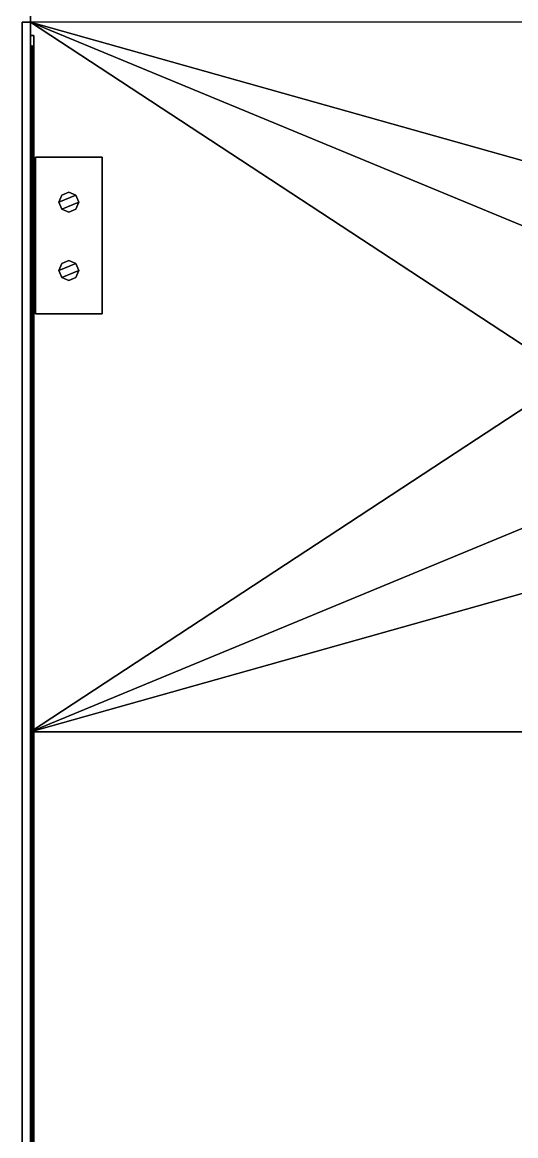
# Model space of a CAD drawing. Header units: millimetres. Extents: x -4.3 to 4.2, y -17.3 to 26.5.
# Drawn here: x -4.25 to -1.28, y -2.58 to 4.11 of the extents above; entities that cross this region are included whole.
import ezdxf

# ---------------------------------------------------------------- set-up
doc = ezdxf.new("R2010")
doc.units = ezdxf.units.MM
doc.layers.add('railings', color=6, linetype='Continuous')

msp = doc.modelspace()

# ---------------------------------------------------------------- linework, layer by layer
for points in [[(-4.2, 10.97, -1.04), (-4.2, -10.52, -1.04), (-4.2, -13.62, -0.39), (-4.2, 16.87, -0.3447)], [(-4.2, 16.87, -0.3447), (-4.2, -13.62, -0.39), (-4.2, -13.62, 0.65), (-4.2, 4.11, 0.65)], [(4.2, 10.97, -1.04), (4.2, -10.52, -1.04), (-4.2, -10.52, -1.04), (-4.2, 10.97, -1.04)], [(-4.2, -13.62, 0.82), (-4.2, 4.11, 0.82), (-4.25, 4.11, 0.79), (-4.25, -13.62, 0.79)], [(-4.25, 4.11, 0.68), (-4.25, -13.62, 0.68), (-4.25, -13.62, 0.79), (-4.25, 4.11, 0.79)], [(-4.2, 4.11, 0.65), (-4.2, -13.62, 0.65), (-4.25, -13.62, 0.68), (-4.25, 4.11, 0.68)], [(0, 2.93, 0.82), (4.2, 4.11, 0.82), (-4.2, 4.11, 0.82), (0, 2.93, 0.82)], [(-0.95, 1.98, 0.82), (-4.2, 4.11, 0.82), (-4.2, -0.15, 0.82), (-0.95, 1.98, 0.82)], [(-0.6718, 2.6518, 0.82), (-4.2, 4.11, 0.82), (-0.95, 1.98, 0.82), (-0.6718, 2.6518, 0.82)], [(0, 2.93, 0.82), (-4.2, 4.11, 0.82), (-0.6718, 2.6518, 0.82), (0, 2.93, 0.82)], [(-4.17, 3.3, 0.82), (-4.17, 2.36, 0.82), (-4.17, 2.36, 0.84), (-4.17, 3.3, 0.84)], [(-3.77, 3.3, 0.84), (-3.77, 3.3, 0.82), (-4.17, 3.3, 0.82), (-4.17, 3.3, 0.84)], [(-4.17, 3.3, 0.84), (-4.17, 2.36, 0.84), (-3.77, 2.36, 0.84), (-3.77, 3.3, 0.84)], [(-3.77, 2.36, 0.84), (-3.77, 2.36, 0.82), (-3.77, 3.3, 0.82), (-3.77, 3.3, 0.84)], [(-3.97, 3.09, 1.18), (-4.0124, 3.0724, 1.18), (-4.03, 3.03, 1.18), (-3.9276, 3.0724, 1.18)], [(-3.97, 3.09, 0.84), (-4.0124, 3.0724, 0.84), (-4.0124, 3.0724, 1.18), (-3.97, 3.09, 1.18)], [(-3.9276, 3.0724, 0.84), (-3.97, 3.09, 0.84), (-3.97, 3.09, 1.18), (-3.9276, 3.0724, 1.18)], [(-3.9276, 3.0724, 1.18), (-4.03, 3.03, 1.18), (-4.0124, 2.9876, 1.18), (-3.91, 3.03, 1.18)], [(-4.0124, 3.0724, 0.84), (-4.03, 3.03, 0.84), (-4.03, 3.03, 1.18), (-4.0124, 3.0724, 1.18)], [(-4.03, 3.03, 0.84), (-4.0124, 2.9876, 0.84), (-4.0124, 2.9876, 1.18), (-4.03, 3.03, 1.18)], [(-3.91, 3.03, 1.18), (-4.0124, 2.9876, 1.18), (-3.97, 2.97, 1.18), (-3.9276, 2.9876, 1.18)], [(-3.91, 3.03, 0.84), (-3.9276, 3.0724, 0.84), (-3.9276, 3.0724, 1.18), (-3.91, 3.03, 1.18)], [(-3.9276, 2.9876, 0.84), (-3.91, 3.03, 0.84), (-3.91, 3.03, 1.18), (-3.9276, 2.9876, 1.18)], [(-4.0124, 2.9876, 0.84), (-3.97, 2.97, 0.84), (-3.97, 2.97, 1.18), (-4.0124, 2.9876, 1.18)], [(-3.97, 2.97, 0.84), (-3.9276, 2.9876, 0.84), (-3.9276, 2.9876, 1.18), (-3.97, 2.97, 1.18)], [(-3.97, 2.68, 1.18), (-4.0124, 2.6624, 1.18), (-4.03, 2.62, 1.18), (-3.9276, 2.6624, 1.18)], [(-3.97, 2.68, 0.84), (-4.0124, 2.6624, 0.84), (-4.0124, 2.6624, 1.18), (-3.97, 2.68, 1.18)], [(-3.9276, 2.6624, 0.84), (-3.97, 2.68, 0.84), (-3.97, 2.68, 1.18), (-3.9276, 2.6624, 1.18)], [(-3.9276, 2.6624, 1.18), (-4.03, 2.62, 1.18), (-4.0124, 2.5776, 1.18), (-3.91, 2.62, 1.18)], [(-4.0124, 2.6624, 0.84), (-4.03, 2.62, 0.84), (-4.03, 2.62, 1.18), (-4.0124, 2.6624, 1.18)], [(-4.03, 2.62, 0.84), (-4.0124, 2.5776, 0.84), (-4.0124, 2.5776, 1.18), (-4.03, 2.62, 1.18)], [(-3.91, 2.62, 1.18), (-4.0124, 2.5776, 1.18), (-3.97, 2.56, 1.18), (-3.9276, 2.5776, 1.18)], [(-3.91, 2.62, 0.84), (-3.9276, 2.6624, 0.84), (-3.9276, 2.6624, 1.18), (-3.91, 2.62, 1.18)], [(-3.9276, 2.5776, 0.84), (-3.91, 2.62, 0.84), (-3.91, 2.62, 1.18), (-3.9276, 2.5776, 1.18)], [(-4.0124, 2.5776, 0.84), (-3.97, 2.56, 0.84), (-3.97, 2.56, 1.18), (-4.0124, 2.5776, 1.18)], [(-3.97, 2.56, 0.84), (-3.9276, 2.5776, 0.84), (-3.9276, 2.5776, 1.18), (-3.97, 2.56, 1.18)], [(-4.17, 2.36, 0.84), (-4.17, 2.36, 0.82), (-3.77, 2.36, 0.82), (-3.77, 2.36, 0.84)], [(-0.95, 1.98, 0.82), (-4.2, -0.15, 0.82), (-0.6718, 1.3082, 0.82), (-0.95, 1.98, 0.82)], [(-0.6718, 1.3082, 0.82), (-4.2, -0.15, 0.82), (0, 1.03, 0.82), (-0.6718, 1.3082, 0.82)], [(4.2, -0.15, 0.82), (0, 1.03, 0.82), (-4.2, -0.15, 0.82), (4.2, -0.15, 0.82)], [(4.2, -3.8, 0.82), (4.2, -0.15, 0.82), (-4.2, -0.15, 0.82), (-4.2, -3.8, 0.82)]]:
    msp.add_3dface(points)
at = {"layer": 'railings'}
for points in [[(-4.2, 4.03, 0.82), (-4.2, 3.17, 0.82), (-4.2, 3.17, 1.47), (-4.2, 4.03, 1.47)], [(-4.18, 4.03, 1.47), (-4.18, 4.03, 0.82), (-4.2, 4.03, 0.82), (-4.2, 4.03, 1.47)], [(-4.2, 4.03, 1.47), (-4.2, 3.17, 1.47), (-4.18, 3.17, 1.47), (-4.18, 4.03, 1.47)], [(-4.18, 3.17, 1.47), (-4.18, 3.17, 0.82), (-4.18, 4.03, 0.82), (-4.18, 4.03, 1.47)], [(-4.2, -11.54, 1.78), (-4.19, -11.55, 1.79), (-4.19, 3.97, 1.79), (-4.2, 3.96, 1.78)], [(-4.19, 3.97, 1.47), (-4.2, 3.96, 1.47), (-4.2, 3.96, 1.78), (-4.19, 3.97, 1.79)], [(-4.19, -11.53, 1.77), (-4.2, -11.54, 1.78), (-4.2, 3.96, 1.78), (-4.19, 3.95, 1.77)], [(-4.2, 3.96, 1.47), (-4.19, 3.95, 1.47), (-4.19, 3.95, 1.77), (-4.2, 3.96, 1.78)], [(-4.19, -11.55, 1.79), (-4.18, -11.54, 1.78), (-4.18, 3.96, 1.78), (-4.19, 3.97, 1.79)], [(-4.18, 3.96, 1.47), (-4.19, 3.97, 1.47), (-4.19, 3.97, 1.79), (-4.18, 3.96, 1.78)], [(-4.18, -11.54, 1.78), (-4.19, -11.53, 1.77), (-4.19, 3.95, 1.77), (-4.18, 3.96, 1.78)], [(-4.19, 3.95, 1.47), (-4.18, 3.96, 1.47), (-4.18, 3.96, 1.78), (-4.19, 3.95, 1.77)], [(-4.2, 3.17, 1.16), (-4.2, 3.17, 0.82), (-4.18, 3.17, 0.82), (-4.18, 3.17, 1.16)], [(-4.2, 3.17, 1.47), (-4.2, 2.5, 1.47), (-4.18, 2.5, 1.47), (-4.18, 3.17, 1.47)], [(-4.2, 3.17, 1.16), (-4.2, 2.5, 1.16), (-4.2, 2.5, 1.47), (-4.2, 3.17, 1.47)], [(-4.18, 3.17, 1.16), (-4.18, 2.5, 1.16), (-4.2, 2.5, 1.16), (-4.2, 3.17, 1.16)], [(-4.18, 2.5, 1.47), (-4.18, 2.5, 1.16), (-4.18, 3.17, 1.16), (-4.18, 3.17, 1.47)], [(-4.19, 2.68, 1.47), (-4.2, 2.67, 1.47), (-4.2, 2.67, 1.78), (-4.19, 2.68, 1.77)], [(-4.18, 2.67, 1.47), (-4.19, 2.68, 1.47), (-4.19, 2.68, 1.77), (-4.18, 2.67, 1.78)], [(-4.2, 2.67, 1.47), (-4.19, 2.66, 1.47), (-4.19, 2.66, 1.77), (-4.2, 2.67, 1.78)], [(-4.19, 2.66, 1.47), (-4.18, 2.67, 1.47), (-4.18, 2.67, 1.78), (-4.19, 2.66, 1.77)], [(-4.2, 2.5, 1.47), (-4.2, 2.07, 1.47), (-4.18, 2.07, 1.47), (-4.18, 2.5, 1.47)], [(-4.2, 2.5, 0.82), (-4.2, 2.07, 0.82), (-4.2, 2.07, 1.47), (-4.2, 2.5, 1.47)], [(-4.18, 2.5, 1.16), (-4.18, 2.5, 0.82), (-4.2, 2.5, 0.82), (-4.2, 2.5, 1.16)], [(-4.18, 2.07, 1.47), (-4.18, 2.07, 0.82), (-4.18, 2.5, 0.82), (-4.18, 2.5, 1.47)], [(-4.2, 2.07, 0.82), (-4.2, 0.1, 0.82), (-4.2, 0.1, 1.47), (-4.2, 2.07, 1.47)], [(-4.2, 2.07, 1.47), (-4.2, 0.1, 1.47), (-4.18, 0.1, 1.47), (-4.18, 2.07, 1.47)], [(-4.18, 0.1, 1.47), (-4.18, 0.1, 0.82), (-4.18, 2.07, 0.82), (-4.18, 2.07, 1.47)], [(-4.19, 1.34, 1.47), (-4.2, 1.33, 1.47), (-4.2, 1.33, 1.78), (-4.19, 1.34, 1.77)], [(-4.18, 1.33, 1.47), (-4.19, 1.34, 1.47), (-4.19, 1.34, 1.77), (-4.18, 1.33, 1.78)], [(-4.2, 1.33, 1.47), (-4.19, 1.32, 1.47), (-4.19, 1.32, 1.77), (-4.2, 1.33, 1.78)], [(-4.19, 1.32, 1.47), (-4.18, 1.33, 1.47), (-4.18, 1.33, 1.78), (-4.19, 1.32, 1.77)], [(-4.2, 0.1, 1.47), (-4.2, -1.87, 1.47), (-4.18, -1.87, 1.47), (-4.18, 0.1, 1.47)], [(-4.2, 0.1, 0.82), (-4.2, -1.87, 0.82), (-4.2, -1.87, 1.47), (-4.2, 0.1, 1.47)], [(-4.18, -1.87, 1.47), (-4.18, -1.87, 0.82), (-4.18, 0.1, 0.82), (-4.18, 0.1, 1.47)], [(-4.19, -0.02, 1.47), (-4.2, -0.03, 1.47), (-4.2, -0.03, 1.78), (-4.19, -0.02, 1.77)], [(-4.2, -0.03, 1.47), (-4.19, -0.04, 1.47), (-4.19, -0.04, 1.77), (-4.2, -0.03, 1.78)], [(-4.18, -0.03, 1.47), (-4.19, -0.02, 1.47), (-4.19, -0.02, 1.77), (-4.18, -0.03, 1.78)], [(-4.19, -0.04, 1.47), (-4.18, -0.03, 1.47), (-4.18, -0.03, 1.78), (-4.19, -0.04, 1.77)], [(-4.19, -1.37, 1.47), (-4.2, -1.38, 1.47), (-4.2, -1.38, 1.78), (-4.19, -1.37, 1.77)], [(-4.2, -1.38, 1.47), (-4.19, -1.39, 1.47), (-4.19, -1.39, 1.77), (-4.2, -1.38, 1.78)], [(-4.18, -1.38, 1.47), (-4.19, -1.37, 1.47), (-4.19, -1.37, 1.77), (-4.18, -1.38, 1.78)], [(-4.19, -1.39, 1.47), (-4.18, -1.38, 1.47), (-4.18, -1.38, 1.78), (-4.19, -1.39, 1.77)], [(-4.2, -1.87, 0.82), (-4.2, -3.84, 0.82), (-4.2, -3.84, 1.47), (-4.2, -1.87, 1.47)], [(-4.2, -1.87, 1.47), (-4.2, -3.84, 1.47), (-4.18, -3.84, 1.47), (-4.18, -1.87, 1.47)], [(-4.18, -3.84, 1.47), (-4.18, -3.84, 0.82), (-4.18, -1.87, 0.82), (-4.18, -1.87, 1.47)]]:
    msp.add_3dface(points, dxfattribs=at)

doc.saveas('drawing.dxf')
